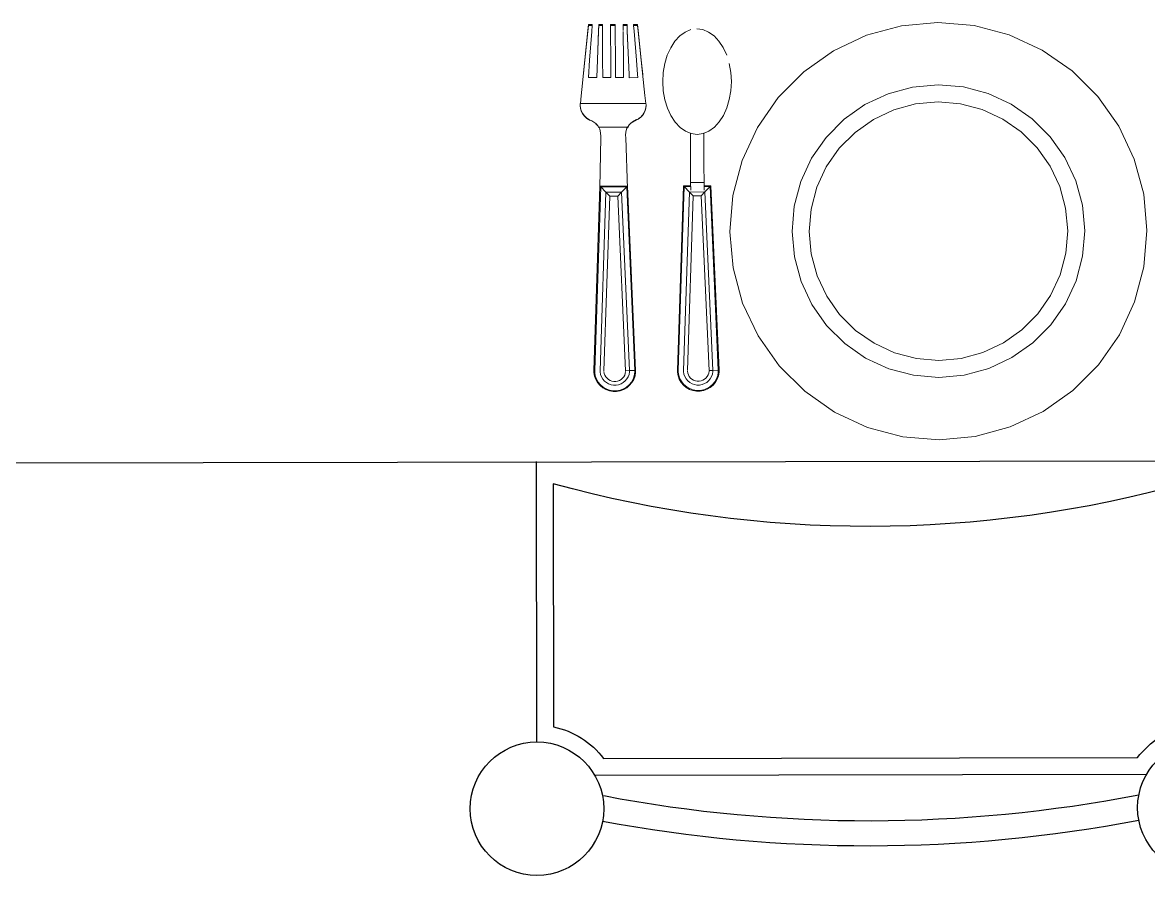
# Model space of a CAD drawing. Header units: inches. Extents: x 0.9 to 45.9, y 0.4 to 30.4.
# Drawn here: x 11.864 to 12.459, y 13.297 to 13.747 of the extents above; entities that cross this region are included whole.
import ezdxf

# ---------------------------------------------------------------- set-up
doc = ezdxf.new("R2010")
doc.units = ezdxf.units.IN
doc.header["$MEASUREMENT"] = 0
doc.layers.add('MUEBLE', color=253, linetype='Continuous')

# ---------------------------------------------------------------- blocks, each defined once
blk = doc.blocks.new('hshshsyd')
at = {"color": 51, "linetype": 'Continuous', "lineweight": 0, "ltscale": 0.956734}
for p, q in [((1682.83125, 897.11195), (1682.81271, 897.10692)), ((1682.85039, 897.11367), (1682.83125, 897.11195)), ((1682.86953, 897.11205), (1682.85039, 897.11367)), ((1682.8881, 897.10714), (1682.86953, 897.11205)), ((1682.81271, 897.10692), (1682.79532, 897.09875)), ((1682.90553, 897.09907), (1682.8881, 897.10714)), ((1682.79532, 897.09875), (1682.77962, 897.08769)), ((1682.9213, 897.08809), (1682.90553, 897.09907)), ((1682.93492, 897.07455), (1682.9213, 897.08809)), ((1682.77962, 897.08769), (1682.76607, 897.07407)), ((1682.82405, 897.07604), (1682.81185, 897.07031)), ((1682.83706, 897.07956), (1682.82405, 897.07604)), ((1682.85048, 897.08078), (1682.83706, 897.07956)), ((1682.86391, 897.07964), (1682.85048, 897.08078)), ((1682.87693, 897.07619), (1682.86391, 897.07964)), ((1682.88916, 897.07053), (1682.87693, 897.07619)), ((1682.76607, 897.07407), (1682.7551, 897.0583)), ((1682.81185, 897.07031), (1682.80084, 897.06255)), ((1682.83865, 897.07069), (1682.82716, 897.06757)), ((1682.85051, 897.07176), (1682.83865, 897.07069)), ((1682.86237, 897.07075), (1682.85051, 897.07176)), ((1682.87387, 897.06771), (1682.86237, 897.07075)), ((1682.90022, 897.06283), (1682.88916, 897.07053)), ((1682.94599, 897.05884), (1682.93492, 897.07455)), ((1682.82716, 897.06757), (1682.81639, 897.06251)), ((1682.88468, 897.06271), (1682.87387, 897.06771)), ((1682.7551, 897.0583), (1682.74703, 897.04087)), ((1682.80084, 897.06255), (1682.79134, 897.05299)), ((1682.81639, 897.06251), (1682.80665, 897.05566)), ((1682.89445, 897.05591), (1682.88468, 897.06271)), ((1682.90978, 897.05333), (1682.90022, 897.06283)), ((1682.95415, 897.04145), (1682.94599, 897.05884)), ((1682.79134, 897.05299), (1682.78364, 897.04193)), ((1682.80665, 897.05566), (1682.79826, 897.04722)), ((1682.90289, 897.04751), (1682.89445, 897.05591)), ((1682.91754, 897.04231), (1682.90978, 897.05333)), ((1682.79826, 897.04722), (1682.79146, 897.03745)), ((1682.90974, 897.03778), (1682.90289, 897.04751)), ((1682.74703, 897.04087), (1682.74211, 897.0223)), ((1682.78364, 897.04193), (1682.77798, 897.0297)), ((1682.92327, 897.03011), (1682.91754, 897.04231)), ((1682.95918, 897.02291), (1682.95415, 897.04145)), ((1682.79146, 897.03745), (1682.78646, 897.02664)), ((1682.91481, 897.02701), (1682.90974, 897.03778)), ((1682.77798, 897.0297), (1682.77453, 897.01668)), ((1682.9268, 897.01711), (1682.92327, 897.03011)), ((1682.74211, 897.0223), (1682.74049, 897.00315)), ((1682.78646, 897.02664), (1682.78341, 897.01514)), ((1682.91792, 897.01552), (1682.91481, 897.02701)), ((1682.96091, 897.00378), (1682.95918, 897.02291)), ((1682.77453, 897.01668), (1682.77339, 897.00325)), ((1682.92801, 897.00369), (1682.9268, 897.01711)), ((1682.78341, 897.01514), (1682.78241, 897.00327)), ((1682.91899, 897.00366), (1682.91792, 897.01552)), ((1682.74049, 897.00315), (1682.74222, 896.98402)), ((1682.77339, 897.00325), (1682.7746, 896.98983)), ((1682.78241, 897.00327), (1682.78348, 896.99142)), ((1682.91799, 896.9918), (1682.91899, 897.00366)), ((1682.92687, 896.99026), (1682.92801, 897.00369)), ((1682.95929, 896.98464), (1682.96091, 897.00378)), ((1682.7746, 896.98983), (1682.77813, 896.97682)), ((1682.78348, 896.99142), (1682.78659, 896.97993)), ((1682.91494, 896.98029), (1682.91799, 896.9918)), ((1682.92342, 896.97723), (1682.92687, 896.99026)), ((1682.74222, 896.98402), (1682.74724, 896.96548)), ((1682.95437, 896.96607), (1682.95929, 896.98464)), ((1682.77813, 896.97682), (1682.78386, 896.96462)), ((1682.78659, 896.97993), (1682.79165, 896.96915)), ((1682.90994, 896.96949), (1682.91494, 896.98029)), ((1682.91776, 896.965), (1682.92342, 896.97723)), ((1682.79165, 896.96915), (1682.79851, 896.95942)), ((1682.90314, 896.95972), (1682.90994, 896.96949)), ((1682.74724, 896.96548), (1682.75541, 896.94809)), ((1682.78386, 896.96462), (1682.79162, 896.95361)), ((1682.91006, 896.95394), (1682.91776, 896.965)), ((1682.9463, 896.94863), (1682.95437, 896.96607)), ((1682.79851, 896.95942), (1682.80695, 896.95103)), ((1682.89474, 896.95128), (1682.90314, 896.95972)), ((1682.79162, 896.95361), (1682.80117, 896.9441)), ((1682.80695, 896.95103), (1682.81672, 896.94423)), ((1682.88501, 896.94442), (1682.89474, 896.95128)), ((1682.90056, 896.94439), (1682.91006, 896.95394)), ((1682.75541, 896.94809), (1682.76648, 896.93239)), ((1682.93532, 896.93287), (1682.9463, 896.94863)), ((1682.80117, 896.9441), (1682.81223, 896.93641)), ((1682.81672, 896.94423), (1682.82752, 896.93923)), ((1682.82752, 896.93923), (1682.83903, 896.93618)), ((1682.86275, 896.93625), (1682.87424, 896.93936)), ((1682.87424, 896.93936), (1682.88501, 896.94442)), ((1682.88954, 896.93662), (1682.90056, 896.94439)), ((1682.81223, 896.93641), (1682.82446, 896.93074)), ((1682.83903, 896.93618), (1682.85089, 896.93517)), ((1682.85089, 896.93517), (1682.86275, 896.93625)), ((1682.87735, 896.93089), (1682.88954, 896.93662)), ((1682.76648, 896.93239), (1682.7801, 896.91884)), ((1682.82446, 896.93074), (1682.83749, 896.92729)), ((1682.83749, 896.92729), (1682.85092, 896.92616)), ((1682.85092, 896.92616), (1682.86434, 896.92737)), ((1682.86434, 896.92737), (1682.87735, 896.93089)), ((1682.92178, 896.91924), (1682.93532, 896.93287)), ((1682.7801, 896.91884), (1682.79587, 896.90787)), ((1682.90607, 896.90818), (1682.92178, 896.91924)), ((1682.79587, 896.90787), (1682.8133, 896.8998)), ((1682.88869, 896.90001), (1682.90607, 896.90818)), ((1682.8133, 896.8998), (1682.83187, 896.89488)), ((1682.87014, 896.89499), (1682.88869, 896.90001)), ((1682.75773, 896.89158), (1682.75375, 896.88976)), ((1682.76682, 896.89376), (1682.76213, 896.89293)), ((1682.77166, 896.89405), (1682.76682, 896.89376)), ((1682.7765, 896.89379), (1682.77166, 896.89405)), ((1682.7812, 896.89298), (1682.7765, 896.89379)), ((1682.7856, 896.89166), (1682.7812, 896.89298)), ((1682.78959, 896.88986), (1682.7856, 896.89166)), ((1682.83187, 896.89488), (1682.85101, 896.89326)), ((1682.85101, 896.89326), (1682.87014, 896.89499)), ((1682.75032, 896.88752), (1682.74754, 896.88492)), ((1682.75375, 896.88976), (1682.75032, 896.88752)), ((1682.79303, 896.88764), (1682.78959, 896.88986)), ((1682.79583, 896.88506), (1682.79303, 896.88764)), ((1682.82675, 896.88323), (1682.9242, 896.88756)), ((1682.82715, 896.88284), (1682.92421, 896.88716)), ((1682.9242, 896.88756), (1682.92517, 896.88757)), ((1682.92421, 896.88716), (1682.92428, 896.8843)), ((1682.92421, 896.88716), (1682.92514, 896.88716)), ((1682.92514, 896.88716), (1682.92697, 896.88685)), ((1682.92517, 896.88757), (1682.92707, 896.88724)), ((1682.92697, 896.88685), (1682.92871, 896.88622)), ((1682.92707, 896.88724), (1682.92888, 896.88658)), ((1682.92871, 896.88622), (1682.93033, 896.88529)), ((1682.92888, 896.88658), (1682.93056, 896.88562)), ((1682.93056, 896.88562), (1682.93204, 896.88439)), ((1682.7455, 896.88205), (1682.74425, 896.879)), ((1682.74754, 896.88492), (1682.7455, 896.88205)), ((1682.79789, 896.8822), (1682.79583, 896.88506)), ((1682.79915, 896.87915), (1682.79789, 896.8822)), ((1682.79914, 896.87953), (1682.80494, 896.87955)), ((1682.80494, 896.87955), (1682.81105, 896.87957)), ((1682.81126, 896.87957), (1682.81586, 896.87958)), ((1682.81586, 896.87958), (1682.82503, 896.87961)), ((1682.82503, 896.87961), (1682.82905, 896.87962)), ((1682.82506, 896.87255), (1682.82504, 896.87961)), ((1682.82715, 896.88284), (1682.82675, 896.88323)), ((1682.82676, 896.87961), (1682.82675, 896.88323)), ((1682.83002, 896.8801), (1682.82715, 896.88284)), ((1682.82716, 896.87961), (1682.82715, 896.88284)), ((1682.83002, 896.8801), (1682.92428, 896.8843)), ((1682.83205, 896.87817), (1682.83002, 896.8801)), ((1682.83005, 896.87188), (1682.83002, 896.8801)), ((1682.83205, 896.87817), (1682.92433, 896.88227)), ((1682.92428, 896.8843), (1682.92433, 896.88227)), ((1682.92428, 896.8843), (1682.92489, 896.8843)), ((1682.92472, 896.88228), (1682.92571, 896.8821)), ((1682.92489, 896.8843), (1682.92623, 896.88407)), ((1682.92571, 896.8821), (1682.92665, 896.88176)), ((1682.92623, 896.88407), (1682.92751, 896.88361)), ((1682.92665, 896.88176), (1682.92752, 896.88126)), ((1682.92751, 896.88361), (1682.92869, 896.88293)), ((1682.92752, 896.88126), (1682.92829, 896.88062)), ((1682.92829, 896.88062), (1682.92894, 896.87985)), ((1682.92869, 896.88293), (1682.92973, 896.88206)), ((1682.92894, 896.87985), (1682.92945, 896.87899)), ((1682.92973, 896.88206), (1682.9306, 896.88103)), ((1682.93033, 896.88529), (1682.93175, 896.8841)), ((1682.9306, 896.88103), (1682.93128, 896.87985)), ((1682.93128, 896.87985), (1682.93175, 896.87858)), ((1682.93175, 896.8841), (1682.93295, 896.88268)), ((1682.93204, 896.88439), (1682.93328, 896.88291)), ((1682.93295, 896.88268), (1682.93389, 896.88107)), ((1682.93328, 896.88291), (1682.93425, 896.88125)), ((1682.93389, 896.88107), (1682.93453, 896.87933)), ((1682.93425, 896.88125), (1682.93492, 896.87944)), ((1682.74425, 896.879), (1682.74383, 896.87585)), ((1682.79959, 896.87601), (1682.79915, 896.87915)), ((1682.79917, 896.87286), (1682.79959, 896.87601)), ((1682.83005, 896.87188), (1682.83207, 896.87384)), ((1682.83207, 896.87384), (1682.83205, 896.87817)), ((1682.92435, 896.87081), (1682.83207, 896.87384)), ((1682.92946, 896.87412), (1682.92896, 896.87325)), ((1682.92945, 896.87899), (1682.92979, 896.87805)), ((1682.9298, 896.87507), (1682.92946, 896.87412)), ((1682.92979, 896.87805), (1682.92997, 896.87706)), ((1682.92997, 896.87606), (1682.9298, 896.87507)), ((1682.92997, 896.87706), (1682.92997, 896.87606)), ((1682.93176, 896.87455), (1682.9313, 896.87327)), ((1682.93175, 896.87858), (1682.93199, 896.87724)), ((1682.932, 896.87588), (1682.93176, 896.87455)), ((1682.93199, 896.87724), (1682.932, 896.87588)), ((1682.93454, 896.87381), (1682.93391, 896.87206)), ((1682.93493, 896.87371), (1682.93428, 896.87189)), ((1682.93453, 896.87933), (1682.93485, 896.8775)), ((1682.93486, 896.87564), (1682.93454, 896.87381)), ((1682.93485, 896.8775), (1682.93486, 896.87564)), ((1682.93492, 896.87944), (1682.93526, 896.87754)), ((1682.93526, 896.87561), (1682.93493, 896.87371)), ((1682.93526, 896.87754), (1682.93526, 896.87561)), ((1682.74426, 896.87271), (1682.74553, 896.86966)), ((1682.74553, 896.86966), (1682.74759, 896.8668)), ((1682.79588, 896.86694), (1682.79792, 896.86981)), ((1682.79792, 896.86981), (1682.79917, 896.87286)), ((1682.79916, 896.87248), (1682.80496, 896.8725)), ((1682.80496, 896.8725), (1682.81107, 896.87251)), ((1682.81128, 896.87252), (1682.81588, 896.87253)), ((1682.81588, 896.87253), (1682.82505, 896.87255)), ((1682.82505, 896.87255), (1682.82907, 896.87257)), ((1682.82679, 896.86872), (1682.82678, 896.87256)), ((1682.82679, 896.86872), (1682.82719, 896.86911)), ((1682.92427, 896.86552), (1682.82679, 896.86872)), ((1682.82719, 896.86911), (1682.82718, 896.87256)), ((1682.82719, 896.86911), (1682.83005, 896.87188)), ((1682.92427, 896.86592), (1682.82719, 896.86911)), ((1682.92432, 896.86878), (1682.83005, 896.87188)), ((1682.92494, 896.86879), (1682.92432, 896.86878)), ((1682.92574, 896.87099), (1682.92475, 896.87081)), ((1682.92627, 896.86902), (1682.92494, 896.86879)), ((1682.92668, 896.87133), (1682.92574, 896.87099)), ((1682.92755, 896.86949), (1682.92627, 896.86902)), ((1682.92755, 896.87184), (1682.92668, 896.87133)), ((1682.92832, 896.87248), (1682.92755, 896.87184)), ((1682.92872, 896.87017), (1682.92755, 896.86949)), ((1682.92896, 896.87325), (1682.92832, 896.87248)), ((1682.92976, 896.87105), (1682.92872, 896.87017)), ((1682.93038, 896.86783), (1682.92877, 896.86689)), ((1682.93063, 896.87209), (1682.92976, 896.87105)), ((1682.9318, 896.86902), (1682.93038, 896.86783)), ((1682.93208, 896.86874), (1682.93061, 896.86749)), ((1682.9313, 896.87327), (1682.93063, 896.87209)), ((1682.93299, 896.87045), (1682.9318, 896.86902)), ((1682.93332, 896.87022), (1682.93208, 896.86874)), ((1682.93391, 896.87206), (1682.93299, 896.87045)), ((1682.93428, 896.87189), (1682.93332, 896.87022)), ((1682.74759, 896.8668), (1682.75039, 896.86422)), ((1682.75039, 896.86422), (1682.75383, 896.862)), ((1682.75383, 896.862), (1682.75782, 896.8602)), ((1682.78569, 896.86028), (1682.78967, 896.8621)), ((1682.78967, 896.8621), (1682.7931, 896.86434)), ((1682.7931, 896.86434), (1682.79588, 896.86694)), ((1682.9252, 896.86592), (1682.92427, 896.86592)), ((1682.92523, 896.86552), (1682.92427, 896.86552)), ((1682.92703, 896.86625), (1682.9252, 896.86592)), ((1682.92713, 896.86586), (1682.92523, 896.86552)), ((1682.92877, 896.86689), (1682.92703, 896.86625)), ((1682.92894, 896.86653), (1682.92713, 896.86586)), ((1682.93061, 896.86749), (1682.92894, 896.86653)), ((1682.75782, 896.8602), (1682.76222, 896.85888)), ((1682.76222, 896.85888), (1682.76692, 896.85807)), ((1682.76692, 896.85807), (1682.77176, 896.85781)), ((1682.77176, 896.85781), (1682.7766, 896.8581)), ((1682.7766, 896.8581), (1682.78129, 896.85893)), ((1682.78129, 896.85893), (1682.78569, 896.86028)), ((1682.7415, 896.8444), (1682.74466, 896.84475)), ((1682.74202, 896.8444), (1682.7415, 896.8444)), ((1682.7415, 896.84243), (1682.7415, 896.8444)), ((1682.74202, 896.8444), (1682.74512, 896.84475)), ((1682.74202, 896.84243), (1682.74202, 896.8444)), ((1682.74466, 896.84475), (1682.76016, 896.84639)), ((1682.74512, 896.84475), (1682.76031, 896.84639)), ((1682.76032, 896.84387), (1682.74513, 896.84268)), ((1682.76016, 896.84639), (1682.76802, 896.84722)), ((1682.76031, 896.84639), (1682.77573, 896.84804)), ((1682.76803, 896.84446), (1682.76032, 896.84387)), ((1682.7695, 896.84457), (1682.76803, 896.84446)), ((1682.76969, 896.84012), (1682.7695, 896.84457)), ((1682.77573, 896.84804), (1682.77905, 896.8484)), ((1682.77905, 896.8484), (1682.78321, 896.84891)), ((1682.78321, 896.84893), (1682.78396, 896.849)), ((1682.78329, 896.81424), (1682.78321, 896.84893)), ((1682.78396, 896.849), (1682.78545, 896.84888)), ((1682.78425, 896.849), (1682.78571, 896.84888)), ((1682.78545, 896.84888), (1682.7869, 896.8485)), ((1682.78571, 896.84888), (1682.78713, 896.8485)), ((1682.7869, 896.8485), (1682.78827, 896.84788)), ((1682.78713, 896.8485), (1682.78847, 896.84788)), ((1682.78827, 896.84788), (1682.78951, 896.84703)), ((1682.78847, 896.84788), (1682.78969, 896.84703)), ((1682.78951, 896.84703), (1682.79058, 896.84598)), ((1682.78969, 896.84703), (1682.79074, 896.84598)), ((1682.79058, 896.84598), (1682.7909, 896.84553)), ((1682.79074, 896.84598), (1682.79105, 896.84554)), ((1682.7909, 896.84553), (1682.79146, 896.84476)), ((1682.79105, 896.84554), (1682.7916, 896.84477)), ((1682.79146, 896.84476), (1682.7918, 896.84406)), ((1682.7916, 896.84477), (1682.79194, 896.84406)), ((1682.79177, 896.844), (1682.79302, 896.84181)), ((1682.79191, 896.844), (1682.79313, 896.84181)), ((1682.74202, 896.84243), (1682.7415, 896.84243)), ((1682.74151, 896.83894), (1682.74468, 896.83908)), ((1682.74203, 896.83894), (1682.74151, 896.83894)), ((1682.74152, 896.83695), (1682.74151, 896.83894)), ((1682.74513, 896.84268), (1682.74202, 896.84243)), ((1682.74203, 896.83894), (1682.74514, 896.83908)), ((1682.74204, 896.83695), (1682.74203, 896.83894)), ((1682.74468, 896.83908), (1682.76018, 896.83972)), ((1682.74514, 896.83908), (1682.76018, 896.83972)), ((1682.76018, 896.83972), (1682.76804, 896.84005)), ((1682.76804, 896.84005), (1682.76969, 896.84012)), ((1682.79302, 896.84181), (1682.79382, 896.84084)), ((1682.79313, 896.84181), (1682.79392, 896.84084)), ((1682.79382, 896.84084), (1682.79451, 896.84013)), ((1682.79392, 896.84084), (1682.79459, 896.84013)), ((1682.79451, 896.84013), (1682.79547, 896.83944)), ((1682.79459, 896.84013), (1682.79554, 896.83944)), ((1682.79547, 896.83944), (1682.79601, 896.83918)), ((1682.79554, 896.83944), (1682.79607, 896.83918)), ((1682.79581, 896.83918), (1682.79635, 896.83891)), ((1682.79585, 896.82407), (1682.79581, 896.83918)), ((1682.79635, 896.83891), (1682.79827, 896.83836)), ((1682.79827, 896.83836), (1682.80026, 896.83815)), ((1682.80026, 896.83815), (1682.80126, 896.83822)), ((1682.80126, 896.83822), (1682.82841, 896.83925)), ((1682.82688, 896.83914), (1682.92433, 896.84348)), ((1682.82728, 896.83876), (1682.82688, 896.83914)), ((1682.82692, 896.82464), (1682.82688, 896.83914)), ((1682.82728, 896.83876), (1682.92434, 896.84308)), ((1682.83015, 896.83602), (1682.82728, 896.83876)), ((1682.82732, 896.82503), (1682.82728, 896.83876)), ((1682.83015, 896.83602), (1682.92441, 896.84022)), ((1682.83218, 896.83408), (1682.92446, 896.83819)), ((1682.92433, 896.84348), (1682.92529, 896.84348)), ((1682.92434, 896.84308), (1682.92441, 896.84022)), ((1682.92434, 896.84308), (1682.92526, 896.84308)), ((1682.92441, 896.84022), (1682.92446, 896.83819)), ((1682.92441, 896.84022), (1682.92502, 896.84022)), ((1682.92485, 896.83819), (1682.92584, 896.83802)), ((1682.92502, 896.84022), (1682.92636, 896.83998)), ((1682.92526, 896.84308), (1682.92709, 896.84276)), ((1682.92529, 896.84348), (1682.9272, 896.84315)), ((1682.92584, 896.83802), (1682.92678, 896.83768)), ((1682.92636, 896.83998), (1682.92763, 896.83952)), ((1682.92709, 896.84276), (1682.92884, 896.84213)), ((1682.9272, 896.84315), (1682.92901, 896.8425)), ((1682.92763, 896.83952), (1682.92881, 896.83885)), ((1682.92881, 896.83885), (1682.92985, 896.83798)), ((1682.92884, 896.84213), (1682.93045, 896.84121)), ((1682.92901, 896.8425), (1682.93068, 896.84154)), ((1682.92985, 896.83798), (1682.93073, 896.83694)), ((1682.93045, 896.84121), (1682.93188, 896.84002)), ((1682.93068, 896.84154), (1682.93216, 896.8403)), ((1682.93188, 896.84002), (1682.93308, 896.8386)), ((1682.93216, 896.8403), (1682.93341, 896.83883)), ((1682.93308, 896.8386), (1682.93401, 896.83699)), ((1682.93341, 896.83883), (1682.93438, 896.83716)), ((1682.74204, 896.83695), (1682.74152, 896.83695)), ((1682.74205, 896.83271), (1682.74153, 896.83271)), ((1682.74154, 896.83022), (1682.74153, 896.83271)), ((1682.74469, 896.83696), (1682.74204, 896.83695)), ((1682.74205, 896.83271), (1682.74516, 896.83272)), ((1682.74206, 896.83023), (1682.74205, 896.83271)), ((1682.76018, 896.837), (1682.74515, 896.83696)), ((1682.74516, 896.83272), (1682.76035, 896.83277)), ((1682.76952, 896.83703), (1682.76034, 896.83701)), ((1682.76035, 896.83277), (1682.76949, 896.83279)), ((1682.76949, 896.83279), (1682.76952, 896.83703)), ((1682.83218, 896.83408), (1682.83015, 896.83602)), ((1682.83017, 896.8278), (1682.83015, 896.83602)), ((1682.83219, 896.82976), (1682.83218, 896.83408)), ((1682.92678, 896.83768), (1682.92765, 896.83718)), ((1682.92765, 896.83718), (1682.92842, 896.83654)), ((1682.92842, 896.83654), (1682.92907, 896.83577)), ((1682.92907, 896.83577), (1682.92957, 896.8349)), ((1682.92957, 896.8349), (1682.92992, 896.83396)), ((1682.92992, 896.83396), (1682.93009, 896.83297)), ((1682.9301, 896.83197), (1682.92992, 896.83098)), ((1682.93009, 896.83297), (1682.9301, 896.83197)), ((1682.93073, 896.83694), (1682.93141, 896.83577)), ((1682.93141, 896.83577), (1682.93188, 896.83449)), ((1682.93188, 896.83449), (1682.93212, 896.83316)), ((1682.93212, 896.83316), (1682.93212, 896.8318)), ((1682.93401, 896.83699), (1682.93465, 896.83525)), ((1682.93438, 896.83716), (1682.93504, 896.83535)), ((1682.93465, 896.83525), (1682.93498, 896.83342)), ((1682.93498, 896.83342), (1682.93498, 896.83156)), ((1682.93504, 896.83535), (1682.93538, 896.83345)), ((1682.93538, 896.83345), (1682.93539, 896.83152)), ((1682.74206, 896.83023), (1682.74154, 896.83022)), ((1682.74207, 896.82599), (1682.74155, 896.82598)), ((1682.74155, 896.824), (1682.74155, 896.82598)), ((1682.74516, 896.83024), (1682.74206, 896.83023)), ((1682.74207, 896.82599), (1682.74518, 896.826)), ((1682.74207, 896.824), (1682.74207, 896.82599)), ((1682.76036, 896.83028), (1682.74516, 896.83024)), ((1682.74518, 896.826), (1682.76037, 896.82604)), ((1682.76954, 896.8303), (1682.76036, 896.83028)), ((1682.76037, 896.82604), (1682.76955, 896.82606)), ((1682.76955, 896.82606), (1682.76954, 896.8303)), ((1682.82732, 896.82503), (1682.83017, 896.8278)), ((1682.83017, 896.8278), (1682.83219, 896.82976)), ((1682.92444, 896.8247), (1682.83017, 896.8278)), ((1682.92447, 896.82672), (1682.83219, 896.82976)), ((1682.92587, 896.8269), (1682.92488, 896.82673)), ((1682.92681, 896.82725), (1682.92587, 896.8269)), ((1682.92768, 896.82775), (1682.92681, 896.82725)), ((1682.92885, 896.82609), (1682.92767, 896.82541)), ((1682.92844, 896.8284), (1682.92768, 896.82775)), ((1682.92908, 896.82917), (1682.92844, 896.8284)), ((1682.92988, 896.82697), (1682.92885, 896.82609)), ((1682.92958, 896.83004), (1682.92908, 896.82917)), ((1682.92992, 896.83098), (1682.92958, 896.83004)), ((1682.93075, 896.82801), (1682.92988, 896.82697)), ((1682.93143, 896.82919), (1682.93075, 896.82801)), ((1682.93189, 896.83046), (1682.93143, 896.82919)), ((1682.93212, 896.8318), (1682.93189, 896.83046)), ((1682.93311, 896.82637), (1682.93192, 896.82494)), ((1682.93344, 896.82614), (1682.93221, 896.82466)), ((1682.93404, 896.82798), (1682.93311, 896.82637)), ((1682.9344, 896.82781), (1682.93344, 896.82614)), ((1682.93467, 896.82973), (1682.93404, 896.82798)), ((1682.93506, 896.82962), (1682.9344, 896.82781)), ((1682.93498, 896.83156), (1682.93467, 896.82973)), ((1682.93539, 896.83152), (1682.93506, 896.82962)), ((1682.74207, 896.824), (1682.74155, 896.824)), ((1682.74472, 896.82388), (1682.74155, 896.824)), ((1682.74208, 896.82051), (1682.74156, 896.82051)), ((1682.74157, 896.81854), (1682.74156, 896.82051)), ((1682.74518, 896.82388), (1682.74207, 896.824)), ((1682.74208, 896.82051), (1682.74519, 896.82028)), ((1682.74209, 896.81854), (1682.74208, 896.82051)), ((1682.76022, 896.82332), (1682.74472, 896.82388)), ((1682.76022, 896.82332), (1682.74518, 896.82388)), ((1682.74519, 896.82028), (1682.76039, 896.81918)), ((1682.76956, 896.82299), (1682.76022, 896.82332)), ((1682.76957, 896.81853), (1682.76956, 896.82299)), ((1682.79239, 896.82031), (1682.79187, 896.81916)), ((1682.79251, 896.82031), (1682.79201, 896.81916)), ((1682.79381, 896.82239), (1682.79239, 896.82031)), ((1682.7939, 896.82239), (1682.79251, 896.82031)), ((1682.79426, 896.82284), (1682.79388, 896.82239)), ((1682.79435, 896.82284), (1682.79397, 896.82239)), ((1682.79518, 896.82359), (1682.79426, 896.82284)), ((1682.79525, 896.82359), (1682.79435, 896.82284)), ((1682.79605, 896.82407), (1682.79518, 896.82359)), ((1682.79611, 896.82407), (1682.79525, 896.82359)), ((1682.79676, 896.82448), (1682.79585, 896.82407)), ((1682.7987, 896.82497), (1682.79676, 896.82448)), ((1682.8007, 896.82512), (1682.7987, 896.82497)), ((1682.8013, 896.82505), (1682.8007, 896.82512)), ((1682.82783, 896.82461), (1682.8013, 896.82505)), ((1682.82692, 896.82464), (1682.82732, 896.82503)), ((1682.92439, 896.82143), (1682.82692, 896.82464)), ((1682.9244, 896.82184), (1682.82732, 896.82503)), ((1682.92536, 896.82144), (1682.92439, 896.82143)), ((1682.92532, 896.82184), (1682.9244, 896.82184)), ((1682.92506, 896.8247), (1682.92444, 896.8247)), ((1682.9264, 896.82494), (1682.92506, 896.8247)), ((1682.92715, 896.82217), (1682.92532, 896.82184)), ((1682.92726, 896.82178), (1682.92536, 896.82144)), ((1682.92767, 896.82541), (1682.9264, 896.82494)), ((1682.92889, 896.82281), (1682.92715, 896.82217)), ((1682.92907, 896.82244), (1682.92726, 896.82178)), ((1682.9305, 896.82374), (1682.92889, 896.82281)), ((1682.93073, 896.82341), (1682.92907, 896.82244)), ((1682.93192, 896.82494), (1682.9305, 896.82374)), ((1682.93221, 896.82466), (1682.93073, 896.82341)), ((1682.74209, 896.81854), (1682.74157, 896.81854)), ((1682.74474, 896.81821), (1682.74157, 896.81854)), ((1682.7452, 896.81821), (1682.74209, 896.81854)), ((1682.76024, 896.81665), (1682.74474, 896.81821)), ((1682.7604, 896.81665), (1682.7452, 896.81821)), ((1682.77583, 896.81509), (1682.76024, 896.81665)), ((1682.76039, 896.81918), (1682.76957, 896.81853)), ((1682.77583, 896.81509), (1682.7604, 896.81665)), ((1682.77915, 896.81475), (1682.77583, 896.81509)), ((1682.78329, 896.81426), (1682.77915, 896.81475)), ((1682.78408, 896.81418), (1682.78329, 896.81424)), ((1682.78558, 896.81431), (1682.78408, 896.81418)), ((1682.78584, 896.81431), (1682.78437, 896.81418)), ((1682.78703, 896.8147), (1682.78558, 896.81431)), ((1682.78726, 896.8147), (1682.78584, 896.81431)), ((1682.78839, 896.81534), (1682.78703, 896.8147)), ((1682.78859, 896.81534), (1682.78726, 896.8147)), ((1682.78962, 896.8162), (1682.78839, 896.81534)), ((1682.7898, 896.8162), (1682.78859, 896.81534)), ((1682.79068, 896.81726), (1682.78962, 896.8162)), ((1682.79084, 896.81726), (1682.7898, 896.8162)), ((1682.79098, 896.81768), (1682.79068, 896.81726)), ((1682.79113, 896.81768), (1682.79084, 896.81726)), ((1682.79155, 896.81849), (1682.79098, 896.81768)), ((1682.79169, 896.81849), (1682.79113, 896.81768)), ((1682.79187, 896.81916), (1682.79155, 896.81849)), ((1682.79201, 896.81916), (1682.79169, 896.81849))]:
    blk.add_line(p, q, dxfattribs=at)
at = {"layer": 'MUEBLE', "color": 38}
blk.add_line((1682.97305, 896.51247), (1682.97154, 897.42027), dxfattribs=at)
at = {"layer": 'MUEBLE', "color": 7}
for p, q in [((1683.13816, 896.82185), (1683.13767, 897.11343)), ((1683.12058, 896.79127), (1682.97247, 896.79103))]:
    blk.add_line(p, q, dxfattribs=at)
at = {"layer": 'MUEBLE', "color": 253}
blk.add_lwpolyline([(1682.98361, 897.1349, -0.136288), (1682.98417, 896.79986), (1683.11264, 896.80008, -0.183503), (1683.12933, 896.82656), (1683.12886, 897.10869, -0.183503), (1683.11208, 897.13511)], format="xyb", close=True, dxfattribs=at)
at = {"layer": 'MUEBLE', "color": 38}
for centre in [(1683.15525, 897.144), (1683.15584, 896.79133)]:
    blk.add_circle(centre, 0.03527, dxfattribs=at)
for centre, radius, start, end in [((1682.41335, 896.96676), 0.74881, 349.21085, 10.98069), ((1682.40981, 896.96642), 0.76558, 349.43011, 10.76144)]:
    blk.add_arc(centre, radius, start, end, dxfattribs=at)

msp = doc.modelspace()

# ---------------------------------------------------------------- block references
at = {"rotation": 270}
msp.add_blockref('hshshsyd', (-884.65544, 1696.48778), dxfattribs=at)

doc.saveas('drawing.dxf')
